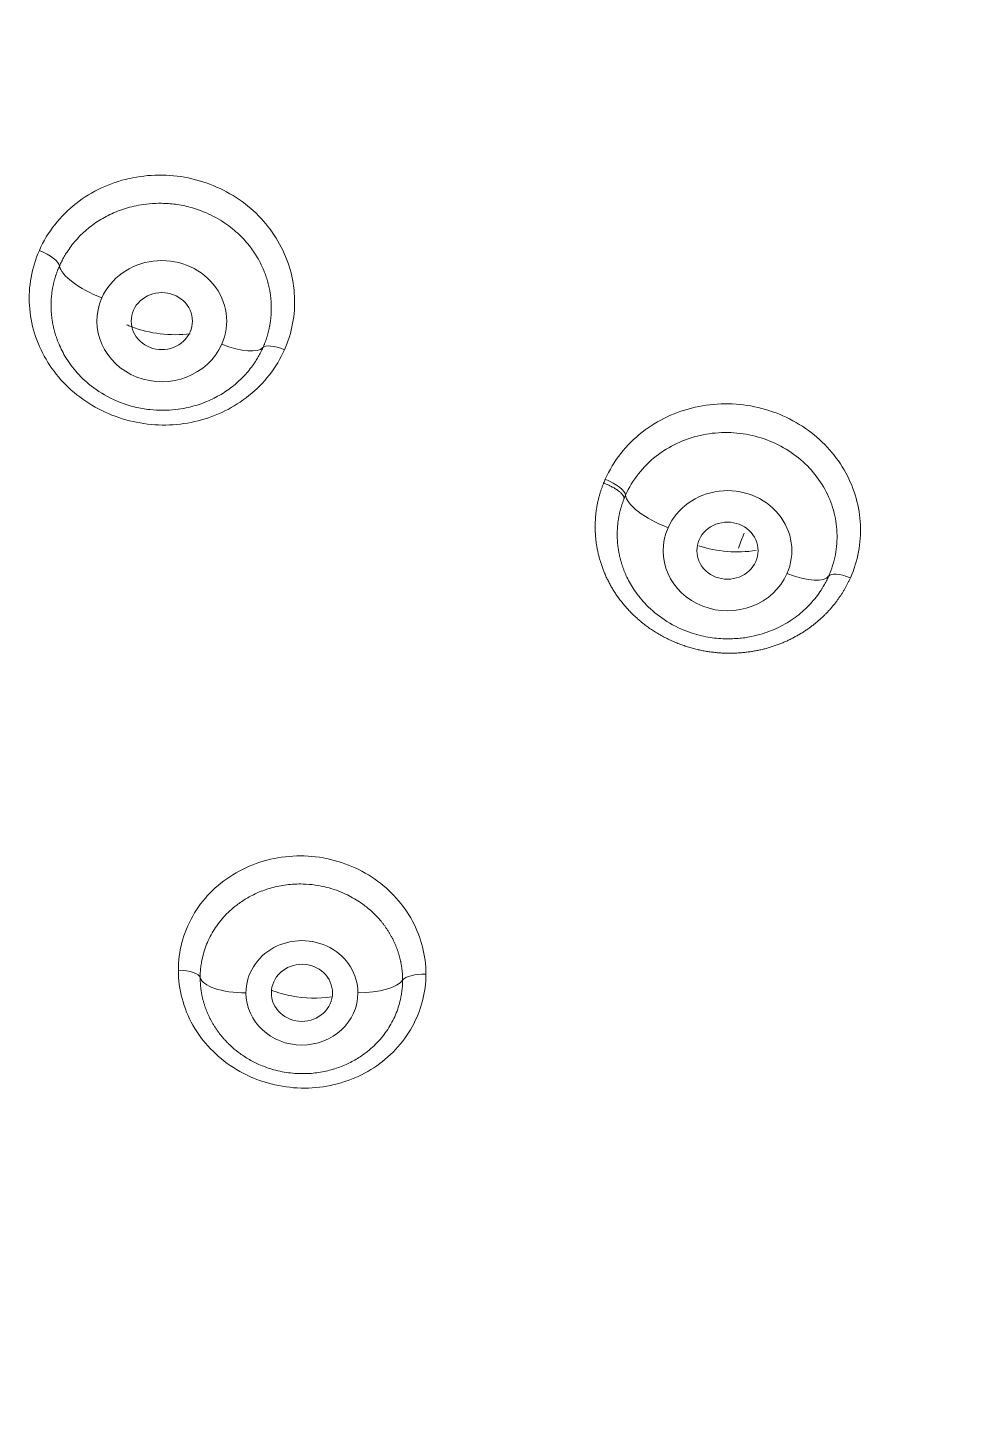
# Model space of a CAD drawing. Extents: x 1168 to 2296, y 0 to 827.
# Drawn here: x 1652.44 to 1664.53, y 540.23 to 558.34 of the extents above; entities that cross this region are included whole.
import ezdxf

# ---------------------------------------------------------------- set-up
doc = ezdxf.new("R2010")
doc.units = 0
doc.header["$LTSCALE"] = 10
doc.header["$MEASUREMENT"] = 0
doc.layers.add('1', color=7, linetype='CONTINUOUS')

msp = doc.modelspace()

# ---------------------------------------------------------------- linework, layer by layer
at = {"layer": '1', "color": 7, "linetype": 'Continuous', "lineweight": 18}
for centre, major_axis, ratio, start_param, end_param in [((1696.685, 538.042), (57.67, 0), 0.93358, 5.498085, 8.635877), ((1696.685, 538.026), (57.518, 0), 0.93358, 5.498085, 10.209879), ((1696.685, 538.042), (57.67, 0), 0.93358, 2.352692, 3.926693), ((1652.573, 555.326), (-0.274, 0.122), 0.331089, 3.337921, 4.807797), ((1655.777, 554.027), (0.274, -0.122), 0.331089, 1.669871, 3.047215), ((1659.97, 552.333), (0.274, -0.122), 0.331089, 0.16324, 1.674668), ((1661.578, 551.713), (1.44, 0), 0.93358, 2.748894, 2.782082), ((1696.685, 540.449), (36.924, 0), 0.93358, 2.808132, 2.814161), ((1663.173, 551.044), (-0.274, 0.122), 0.331089, 4.819926, 6.255995), ((1654.389, 545.912), (-0.3, 0), 0.35016, 3.217726, 4.667454), ((1657.625, 545.862), (0.3, -0.001), 0.350268, 1.530301, 2.909338)]:
    msp.add_ellipse(centre, major_axis=major_axis, ratio=ratio, start_param=start_param, end_param=end_param, dxfattribs=at)
at = {"layer": '1', "color": 7, "linetype": 'Continuous', "lineweight": 13}
for centre, major_axis, ratio, start_param, end_param in [((1696.685, 537.844), (57.048, 0), 0.93358, 5.498085, 10.209879), ((1696.685, 537.824), (56.129, 0), 0.93358, 5.397226, 10.310738), ((1696.685, 537.907), (55.427, 0), 0.93358, 5.397283, 10.31068), ((1696.685, 538.436), (-51, 0), 0.93358, 4.712389, 7.625054), ((1654.187, 554.503), (0.848, 0), 0.93358, 5.890486, 9.032079), ((1653.404, 555.021), (0.548, -0.243), 0.331089, 3.337921, 4.858244), ((1654.187, 554.503), (0.848, 0), 0.93358, 2.748894, 5.890486), ((1654.97, 554.416), (-0.548, 0.243), 0.331089, 1.716652, 3.047215), ((1661.578, 551.502), (0.841, 0), 0.93358, 5.890486, 9.032079), ((1660.801, 552.017), (0.548, -0.243), 0.331089, 3.304868, 4.858244), ((1661.578, 551.502), (0.841, 0), 0.93358, 2.748894, 5.890486), ((1662.354, 551.417), (-0.548, 0.243), 0.331089, 1.716652, 3.114402), ((1656.018, 545.722), (0.731, 0), 0.93358, 0, 3.141593), ((1655.287, 545.937), (0.6, 0), 0.358368, 3.21798, 4.712389), ((1656.75, 545.937), (-0.6, 0), 0.358368, 1.570796, 2.90856), ((1656.018, 545.722), (0.731, 0), 0.93358, 3.141593, 6.283185)]:
    msp.add_ellipse(centre, major_axis=major_axis, ratio=ratio, start_param=start_param, end_param=end_param, dxfattribs=at)
at = {"layer": '1', "color": 7, "linetype": 'Continuous', "lineweight": 18}
for points, knots in [([(1755.422, 553.477), (1755.408, 553.561), (1755.286, 554.253), (1755.003, 555.709), (1754.47, 557.983), (1753.715, 560.637), (1752.727, 563.495), (1751.531, 566.391), (1749.707, 570.162), (1747.007, 574.69), (1743.786, 578.911), (1740.919, 582.068), (1738.642, 584.309), (1736.346, 586.331), (1734.178, 588.053), (1732.285, 589.427), (1730.721, 590.48), (1729.512, 591.245), (1728.564, 591.818), (1727.641, 592.357), (1726.496, 592.997), (1724.99, 593.791), (1722.671, 594.922), (1719.494, 596.282), (1715.415, 597.715), (1710.884, 598.946), (1705.91, 599.889), (1701.243, 600.381), (1697.006, 600.525), (1693.293, 600.438), (1689.526, 600.124), (1685.521, 599.546), (1681.536, 598.703), (1677.757, 597.633), (1674.712, 596.575), (1672.323, 595.618), (1670.513, 594.818), (1669.043, 594.117), (1667.739, 593.457), (1666.431, 592.755), (1664.964, 591.92), (1663.151, 590.814), (1660.916, 589.325), (1658.264, 587.355), (1655.341, 584.896), (1652.23, 581.883), (1649.121, 578.343), (1646.258, 574.444), (1643.809, 570.417), (1641.818, 566.422), (1640.247, 562.506), (1639.056, 558.71), (1638.29, 555.519), (1637.965, 553.593), (1637.864, 552.894)], [0, 0, 0, 0, 0.001588, 0.013126, 0.027789, 0.04558, 0.065218, 0.084873, 0.104532, 0.143846, 0.183174, 0.202849, 0.222528, 0.241892, 0.258858, 0.273049, 0.284465, 0.293107, 0.298976, 0.304539, 0.312444, 0.322691, 0.335281, 0.358941, 0.384767, 0.412706, 0.442761, 0.474929, 0.496111, 0.51812, 0.540956, 0.563325, 0.590147, 0.613541, 0.633505, 0.647888, 0.659751, 0.669092, 0.677224, 0.686109, 0.695892, 0.707751, 0.724579, 0.744632, 0.76791, 0.794412, 0.824139, 0.854874, 0.884154, 0.911977, 0.938344, 0.963257, 0.986713, 1, 1, 1, 1]), ([(1637.796, 552.575), (1638.053, 554.279), (1638.756, 557.76), (1640.08, 562.037), (1641.095, 564.594), (1641.816, 566.282), (1642.199, 567.117), (1644.224, 571.249), (1646.684, 575.194), (1649.629, 578.813), (1650.844, 580.232), (1651.471, 580.928), (1653.404, 582.971), (1656.126, 585.576), (1659.852, 588.507), (1662.218, 590.106), (1663.822, 591.135), (1664.638, 591.63), (1668.781, 594.015), (1673.175, 596.018), (1677.777, 597.499), (1679.632, 598.049), (1680.567, 598.302), (1683.39, 598.998), (1687.204, 599.752), (1692.046, 600.255), (1694.965, 600.357), (1696.911, 600.38), (1697.885, 600.369), (1702.748, 600.202), (1707.594, 599.588), (1712.301, 598.432), (1714.171, 597.926), (1715.099, 597.652), (1717.86, 596.765), (1721.479, 595.414), (1725.805, 593.32), (1728.292, 591.89), (1729.924, 590.9), (1730.726, 590.386), (1734.67, 587.724), (1738.333, 584.7), (1741.559, 581.296), (1742.812, 579.906), (1743.421, 579.196), (1745.188, 577.026), (1747.393, 574.025), (1749.743, 570.04), (1750.96, 567.561), (1751.726, 565.891), (1752.088, 565.047), (1753.782, 560.788), (1754.879, 556.898), (1755.518, 552.941), (1755.573, 552.576)], [0, 0, 0, 0, 0.032488, 0.066794, 0.083947, 0.083947, 0.1011, 0.1011, 0.169711, 0.186864, 0.186864, 0.204017, 0.204017, 0.238323, 0.272629, 0.289782, 0.289782, 0.306935, 0.306935, 0.375547, 0.3927, 0.3927, 0.409853, 0.409853, 0.444159, 0.478464, 0.495617, 0.495617, 0.51277, 0.51277, 0.581382, 0.598535, 0.598535, 0.615688, 0.615688, 0.649994, 0.6843, 0.701453, 0.701453, 0.718606, 0.718606, 0.787218, 0.804371, 0.804371, 0.821524, 0.821524, 0.855829, 0.890135, 0.907288, 0.907288, 0.924441, 0.924441, 0.993053, 1, 1, 1, 1]), ([(1655.508, 554.156), (1655.51, 554.161), (1655.515, 554.172), (1655.521, 554.188), (1655.528, 554.203), (1655.534, 554.219), (1655.54, 554.235), (1655.546, 554.251), (1655.551, 554.268), (1655.557, 554.284), (1655.562, 554.3), (1655.567, 554.317), (1655.572, 554.334), (1655.576, 554.35), (1655.58, 554.367), (1655.584, 554.384), (1655.588, 554.401), (1655.592, 554.418), (1655.595, 554.435), (1655.598, 554.452), (1655.601, 554.469), (1655.604, 554.487), (1655.607, 554.504), (1655.609, 554.522), (1655.611, 554.539), (1655.613, 554.557), (1655.614, 554.574), (1655.615, 554.592), (1655.616, 554.61), (1655.617, 554.627), (1655.618, 554.645), (1655.618, 554.663), (1655.618, 554.681), (1655.618, 554.699), (1655.617, 554.717), (1655.616, 554.735), (1655.615, 554.753), (1655.614, 554.771), (1655.613, 554.789), (1655.611, 554.807), (1655.609, 554.825), (1655.607, 554.843), (1655.604, 554.862), (1655.601, 554.88), (1655.598, 554.898), (1655.595, 554.916), (1655.591, 554.934), (1655.587, 554.952), (1655.583, 554.97), (1655.579, 554.988), (1655.574, 555.006), (1655.569, 555.024), (1655.564, 555.042), (1655.558, 555.06), (1655.552, 555.078), (1655.546, 555.096), (1655.54, 555.114), (1655.533, 555.132), (1655.526, 555.149), (1655.502, 555.211), (1655.448, 555.321), (1655.344, 555.479), (1655.199, 555.641), (1655.008, 555.796), (1654.79, 555.915), (1654.57, 555.993), (1654.373, 556.033), (1654.191, 556.046), (1654.03, 556.04), (1653.89, 556.021), (1653.732, 555.985), (1653.557, 555.923), (1653.368, 555.824), (1653.202, 555.702), (1653.061, 555.562), (1652.976, 555.45), (1652.93, 555.377), (1652.912, 555.348), (1652.896, 555.317), (1652.879, 555.287), (1652.864, 555.256), (1652.855, 555.235), (1652.85, 555.224)], [0, 0, 0, 0, 0.003985, 0.007978, 0.011979, 0.015987, 0.020002, 0.024026, 0.028057, 0.032096, 0.036142, 0.040196, 0.044258, 0.048328, 0.052405, 0.05649, 0.060583, 0.064684, 0.068792, 0.072908, 0.077032, 0.081163, 0.085303, 0.08945, 0.093605, 0.097767, 0.101938, 0.106116, 0.110302, 0.114496, 0.118698, 0.122908, 0.127126, 0.131351, 0.135584, 0.139826, 0.144075, 0.148332, 0.152597, 0.156869, 0.16115, 0.165439, 0.169735, 0.17404, 0.178352, 0.182673, 0.187001, 0.191337, 0.195682, 0.200034, 0.204394, 0.208763, 0.213139, 0.217523, 0.221916, 0.226316, 0.230725, 0.235141, 0.239566, 0.243998, 0.281439, 0.324795, 0.37408, 0.429306, 0.490487, 0.539293, 0.583755, 0.623859, 0.659593, 0.690948, 0.717917, 0.767218, 0.815242, 0.861986, 0.907448, 0.951624, 0.959652, 0.967694, 0.975749, 0.983819, 0.991902, 1, 1, 1, 1]), ([(1652.85, 555.224), (1652.848, 555.219), (1652.843, 555.208), (1652.836, 555.192), (1652.829, 555.176), (1652.823, 555.16), (1652.817, 555.143), (1652.811, 555.126), (1652.805, 555.11), (1652.8, 555.093), (1652.795, 555.076), (1652.79, 555.059), (1652.785, 555.042), (1652.78, 555.024), (1652.776, 555.007), (1652.772, 554.99), (1652.768, 554.972), (1652.764, 554.955), (1652.761, 554.937), (1652.758, 554.919), (1652.755, 554.901), (1652.752, 554.884), (1652.75, 554.866), (1652.748, 554.848), (1652.746, 554.829), (1652.744, 554.811), (1652.743, 554.793), (1652.742, 554.775), (1652.741, 554.757), (1652.74, 554.738), (1652.74, 554.72), (1652.74, 554.701), (1652.74, 554.683), (1652.741, 554.664), (1652.741, 554.646), (1652.742, 554.627), (1652.744, 554.609), (1652.745, 554.59), (1652.747, 554.572), (1652.749, 554.553), (1652.752, 554.534), (1652.754, 554.516), (1652.757, 554.497), (1652.761, 554.478), (1652.764, 554.46), (1652.768, 554.441), (1652.772, 554.423), (1652.776, 554.404), (1652.781, 554.385), (1652.786, 554.367), (1652.791, 554.348), (1652.797, 554.33), (1652.803, 554.312), (1652.809, 554.293), (1652.815, 554.275), (1652.822, 554.257), (1652.829, 554.238), (1652.836, 554.22), (1652.844, 554.202), (1652.876, 554.127), (1652.951, 553.987), (1653.107, 553.787), (1653.334, 553.591), (1653.589, 553.453), (1653.831, 553.377), (1654.024, 553.343), (1654.202, 553.334), (1654.36, 553.344), (1654.499, 553.366), (1654.654, 553.404), (1654.824, 553.468), (1655.006, 553.568), (1655.166, 553.688), (1655.302, 553.824), (1655.384, 553.934), (1655.429, 554.006), (1655.447, 554.035), (1655.463, 554.065), (1655.479, 554.095), (1655.494, 554.126), (1655.503, 554.146), (1655.508, 554.156)], [0, 0, 0, 0, 0.004107, 0.008222, 0.012346, 0.016477, 0.020617, 0.024764, 0.02892, 0.033084, 0.037256, 0.041436, 0.045624, 0.04982, 0.054024, 0.058236, 0.062456, 0.066685, 0.070921, 0.075166, 0.079418, 0.083679, 0.087948, 0.092225, 0.09651, 0.100803, 0.105104, 0.109413, 0.11373, 0.118055, 0.122388, 0.12673, 0.131079, 0.135437, 0.139802, 0.144176, 0.148557, 0.152947, 0.157345, 0.161751, 0.166164, 0.170586, 0.175016, 0.179454, 0.1839, 0.188354, 0.192816, 0.197287, 0.201765, 0.206251, 0.210745, 0.215247, 0.219758, 0.224276, 0.228802, 0.233336, 0.237879, 0.242429, 0.246987, 0.251553, 0.299249, 0.356859, 0.424344, 0.501649, 0.548943, 0.592196, 0.631415, 0.666606, 0.697777, 0.724935, 0.772895, 0.81959, 0.865026, 0.909215, 0.952166, 0.960271, 0.968324, 0.976323, 0.984268, 0.992161, 1, 1, 1, 1]), ([(1653.726, 554.456), (1653.746, 554.447), (1654.006, 554.34), (1654.299, 554.306), (1654.559, 554.338)], [0, 0, 0, 0, 0.076957, 1, 1, 1, 1]), ([(1660.247, 552.228), (1660.29, 552.326), (1660.403, 552.513), (1660.634, 552.744), (1660.911, 552.914), (1661.217, 553.02), (1661.539, 553.058), (1661.864, 553.028), (1662.173, 552.93), (1662.451, 552.771), (1662.683, 552.561), (1662.859, 552.311), (1662.973, 552.033), (1663.02, 551.741), (1662.999, 551.447), (1662.94, 551.259), (1662.9, 551.168)], [0, 0, 0, 0, 0.07595, 0.151322, 0.224121, 0.295705, 0.367536, 0.439273, 0.510991, 0.582405, 0.65311, 0.723009, 0.792375, 0.861565, 0.930582, 1, 1, 1, 1]), ([(1660.229, 552.186), (1660.227, 552.181), (1660.223, 552.17), (1660.217, 552.154), (1660.211, 552.138), (1660.205, 552.121), (1660.2, 552.105), (1660.194, 552.088), (1660.189, 552.072), (1660.184, 552.055), (1660.18, 552.038), (1660.175, 552.021), (1660.171, 552.004), (1660.167, 551.987), (1660.164, 551.97), (1660.16, 551.952), (1660.157, 551.935), (1660.154, 551.917), (1660.151, 551.9), (1660.149, 551.882), (1660.146, 551.865), (1660.144, 551.847), (1660.143, 551.829), (1660.141, 551.811), (1660.14, 551.793), (1660.139, 551.775), (1660.138, 551.757), (1660.137, 551.739), (1660.137, 551.721), (1660.137, 551.703), (1660.137, 551.685), (1660.138, 551.666), (1660.139, 551.648), (1660.14, 551.63), (1660.141, 551.611), (1660.143, 551.593), (1660.145, 551.575), (1660.147, 551.556), (1660.149, 551.538), (1660.152, 551.52), (1660.155, 551.501), (1660.158, 551.483), (1660.162, 551.464), (1660.165, 551.446), (1660.169, 551.428), (1660.174, 551.409), (1660.178, 551.391), (1660.183, 551.373), (1660.189, 551.354), (1660.194, 551.336), (1660.2, 551.318), (1660.206, 551.3), (1660.212, 551.282), (1660.219, 551.263), (1660.226, 551.245), (1660.233, 551.227), (1660.24, 551.21), (1660.248, 551.192), (1660.256, 551.174), (1660.29, 551.102), (1660.367, 550.967), (1660.525, 550.775), (1660.756, 550.583), (1661.024, 550.447), (1661.288, 550.373), (1661.51, 550.347), (1661.709, 550.351), (1661.881, 550.375), (1662.071, 550.423), (1662.276, 550.507), (1662.488, 550.64), (1662.665, 550.801), (1662.768, 550.933), (1662.821, 551.017), (1662.839, 551.047), (1662.855, 551.077), (1662.871, 551.107), (1662.886, 551.138), (1662.896, 551.158), (1662.9, 551.168)], [0, 0, 0, 0, 0.004102, 0.008213, 0.012333, 0.016461, 0.020598, 0.024744, 0.028899, 0.033063, 0.037236, 0.041417, 0.045607, 0.049807, 0.054014, 0.058231, 0.062457, 0.066691, 0.070934, 0.075186, 0.079447, 0.083717, 0.087995, 0.092282, 0.096579, 0.100883, 0.105197, 0.10952, 0.113851, 0.118191, 0.122541, 0.126898, 0.131265, 0.135641, 0.140025, 0.144418, 0.14882, 0.153231, 0.157651, 0.162079, 0.166516, 0.170962, 0.175417, 0.179881, 0.184353, 0.188835, 0.193325, 0.197824, 0.202332, 0.206848, 0.211373, 0.215908, 0.220451, 0.225002, 0.229563, 0.234132, 0.238711, 0.243298, 0.247893, 0.252498, 0.299213, 0.356666, 0.424828, 0.503657, 0.558833, 0.608653, 0.653121, 0.692242, 0.72602, 0.785144, 0.842388, 0.897761, 0.951273, 0.959507, 0.967695, 0.975839, 0.983938, 0.991991, 1, 1, 1, 1]), ([(1636.928, 546.568), (1636.72, 545.287), (1636.348, 542.262), (1636.242, 537.436), (1636.612, 532.185), (1637.505, 527.046), (1638.847, 522.173), (1640.594, 517.544), (1642.729, 513.13), (1645.357, 508.744), (1648.534, 504.417), (1652.341, 500.169), (1656.724, 496.187), (1660.649, 493.137), (1663.703, 490.84), (1665.676, 489.356), (1667.384, 488.051), (1668.607, 487.092), (1669.429, 486.433), (1670.021, 485.953), (1670.775, 485.33), (1671.806, 484.454), (1673.131, 483.275), (1674.63, 481.856), (1675.642, 480.784), (1676.138, 480.231)], [0, 0, 0, 0, 0.047893, 0.113155, 0.18052, 0.245673, 0.30859, 0.369482, 0.430004, 0.49051, 0.558251, 0.627032, 0.698562, 0.77284, 0.80591, 0.835589, 0.86122, 0.88281, 0.891192, 0.898949, 0.910098, 0.926257, 0.947429, 0.973562, 1, 1, 1, 1]), ([(1654.688, 545.92), (1654.688, 545.914), (1654.688, 545.903), (1654.689, 545.885), (1654.69, 545.867), (1654.691, 545.849), (1654.692, 545.831), (1654.693, 545.813), (1654.695, 545.795), (1654.697, 545.777), (1654.7, 545.759), (1654.702, 545.741), (1654.705, 545.723), (1654.709, 545.704), (1654.712, 545.686), (1654.716, 545.668), (1654.72, 545.65), (1654.725, 545.631), (1654.73, 545.613), (1654.735, 545.595), (1654.74, 545.577), (1654.746, 545.558), (1654.752, 545.54), (1654.758, 545.522), (1654.765, 545.504), (1654.772, 545.486), (1654.78, 545.467), (1654.787, 545.449), (1654.795, 545.431), (1654.804, 545.413), (1654.812, 545.395), (1654.821, 545.378), (1654.831, 545.36), (1654.84, 545.342), (1654.85, 545.324), (1654.861, 545.307), (1654.871, 545.289), (1654.882, 545.272), (1654.894, 545.255), (1654.905, 545.238), (1654.917, 545.221), (1654.93, 545.204), (1654.943, 545.187), (1654.956, 545.171), (1654.969, 545.154), (1654.983, 545.138), (1654.997, 545.122), (1655.011, 545.106), (1655.026, 545.09), (1655.041, 545.074), (1655.056, 545.059), (1655.071, 545.044), (1655.112, 545.005), (1655.186, 544.944), (1655.302, 544.864), (1655.44, 544.79), (1655.612, 544.723), (1655.814, 544.676), (1656.031, 544.66), (1656.236, 544.676), (1656.423, 544.718), (1656.593, 544.781), (1656.744, 544.86), (1656.896, 544.967), (1657.043, 545.108), (1657.173, 545.286), (1657.266, 545.48), (1657.306, 545.628), (1657.321, 545.719), (1657.325, 545.752), (1657.329, 545.786), (1657.331, 545.82), (1657.333, 545.853), (1657.333, 545.876), (1657.333, 545.887)], [0, 0, 0, 0, 0.004548, 0.009114, 0.013697, 0.018298, 0.022916, 0.027552, 0.032205, 0.036875, 0.041563, 0.046269, 0.050992, 0.055732, 0.06049, 0.065265, 0.070057, 0.074868, 0.079695, 0.08454, 0.089402, 0.094282, 0.099179, 0.104094, 0.109026, 0.113975, 0.118942, 0.123926, 0.128928, 0.133947, 0.138983, 0.144037, 0.149108, 0.154196, 0.159302, 0.164425, 0.169566, 0.174723, 0.179899, 0.185091, 0.190301, 0.195528, 0.200773, 0.206034, 0.211313, 0.21661, 0.221923, 0.227254, 0.232602, 0.237968, 0.24335, 0.24875, 0.254168, 0.284949, 0.319367, 0.357416, 0.399086, 0.452959, 0.50678, 0.555283, 0.601549, 0.645584, 0.687394, 0.726986, 0.783744, 0.839438, 0.894081, 0.947691, 0.956484, 0.965247, 0.97398, 0.982683, 0.991356, 1, 1, 1, 1]), ([(1655.618, 545.756), (1655.704, 545.724), (1655.96, 545.65), (1656.231, 545.646), (1656.405, 545.67)], [0, 0, 0, 0, 0.344186, 1, 1, 1, 1])]:
    msp.add_open_spline(points, degree=3, knots=knots, dxfattribs=at)
at = {"layer": '1', "color": 7, "linetype": 'Continuous', "lineweight": 13}
for points, knots in [([(1756.322, 547.55), (1755.574, 551.917), (1752.651, 561.561), (1744.019, 574.98), (1730.699, 586.235), (1714.456, 593.4), (1696.685, 595.859), (1678.914, 593.4), (1662.67, 586.235), (1649.351, 574.98), (1640.537, 561.28), (1637.608, 551.286), (1636.891, 546.585)], [0, 0, 0, 0, 0.082805, 0.186343, 0.289882, 0.39342, 0.496959, 0.600497, 0.704035, 0.807574, 0.911112, 1, 1, 1, 1]), ([(1739.245, 498.734), (1739.257, 498.745), (1739.297, 498.783), (1739.382, 498.862), (1739.514, 498.988), (1739.695, 499.16), (1739.923, 499.379), (1740.198, 499.646), (1740.517, 499.962), (1740.882, 500.327), (1741.289, 500.744), (1741.738, 501.212), (1742.226, 501.734), (1742.752, 502.311), (1743.313, 502.945), (1743.907, 503.637), (1744.531, 504.389), (1745.182, 505.203), (1745.856, 506.081), (1746.552, 507.024), (1747.264, 508.035), (1747.988, 509.115), (1748.721, 510.266), (1749.458, 511.489), (1750.192, 512.787), (1750.92, 514.161), (1751.635, 515.611), (1752.333, 517.14), (1753.005, 518.748), (1753.647, 520.436), (1754.251, 522.204), (1754.81, 524.051), (1755.317, 525.979), (1755.762, 527.985), (1756.139, 530.07), (1756.438, 532.23), (1756.653, 534.464), (1756.773, 536.769), (1756.792, 539.142), (1756.7, 541.577), (1756.487, 544.071), (1756.145, 546.617), (1755.665, 549.209), (1755.039, 551.84), (1754.259, 554.502), (1753.317, 557.187), (1752.329, 559.582), (1751.345, 561.687), (1750.412, 563.504), (1749.396, 565.312), (1748.295, 567.108), (1747.108, 568.889), (1745.834, 570.65), (1744.471, 572.386), (1743.019, 574.093), (1741.477, 575.767), (1739.845, 577.402), (1738.124, 578.995), (1736.312, 580.54), (1734.412, 582.032), (1732.424, 583.467), (1730.349, 584.838), (1728.188, 586.14), (1725.944, 587.367), (1723.618, 588.515), (1721.214, 589.579), (1718.734, 590.553), (1716.183, 591.432), (1713.563, 592.209), (1710.879, 592.88), (1708.135, 593.439), (1705.337, 593.882), (1702.49, 594.205), (1699.601, 594.402), (1696.187, 594.48), (1692.263, 594.344), (1687.865, 593.889), (1683.515, 593.134), (1679.236, 592.083), (1675.051, 590.739), (1670.984, 589.112), (1667.055, 587.211), (1663.287, 585.046), (1659.7, 582.627), (1656.313, 579.968), (1653.144, 577.085), (1650.21, 573.992), (1647.53, 570.706), (1645.115, 567.244), (1642.978, 563.627), (1640.926, 559.456), (1639.1, 554.7), (1637.661, 549.356), (1636.788, 543.905), (1636.494, 538.401), (1636.777, 532.897), (1637.593, 527.71), (1638.786, 523.105), (1640.114, 519.299), (1641.425, 516.23), (1642.593, 513.864), (1643.791, 511.674), (1645.041, 509.612), (1646.37, 507.638), (1647.455, 506.153), (1648.304, 505.056), (1649.01, 504.181), (1649.684, 503.377), (1650.388, 502.568), (1651.001, 501.891), (1651.501, 501.353), (1651.871, 500.963), (1652.223, 500.599), (1652.555, 500.26), (1652.868, 499.947), (1653.16, 499.658), (1653.432, 499.393), (1653.682, 499.152), (1653.91, 498.935), (1654.056, 498.798), (1654.124, 498.733)], [0, 0, 0, 0, 0.000179, 0.000603, 0.00127, 0.002183, 0.00334, 0.004741, 0.006386, 0.008277, 0.010411, 0.01279, 0.015413, 0.018281, 0.021393, 0.02475, 0.028351, 0.032196, 0.036286, 0.04062, 0.045199, 0.050022, 0.055089, 0.060401, 0.065958, 0.071758, 0.077804, 0.084093, 0.090627, 0.097406, 0.104428, 0.111695, 0.119206, 0.126961, 0.134961, 0.143206, 0.151695, 0.160428, 0.169406, 0.178628, 0.188094, 0.197805, 0.20776, 0.21796, 0.228404, 0.239092, 0.250024, 0.257544, 0.265167, 0.272896, 0.280729, 0.288666, 0.296708, 0.304854, 0.313104, 0.321459, 0.329918, 0.338482, 0.34715, 0.355923, 0.3648, 0.373782, 0.382867, 0.392057, 0.401352, 0.410752, 0.420256, 0.429863, 0.439576, 0.449392, 0.459314, 0.46934, 0.47947, 0.489704, 0.500043, 0.515667, 0.531291, 0.546915, 0.562538, 0.578162, 0.593786, 0.60941, 0.625034, 0.640657, 0.656282, 0.671906, 0.68753, 0.703153, 0.718778, 0.734402, 0.750026, 0.770854, 0.791682, 0.81251, 0.833338, 0.854167, 0.874994, 0.892773, 0.907913, 0.920413, 0.930274, 0.937493, 0.948337, 0.95716, 0.963963, 0.968745, 0.972532, 0.976398, 0.980345, 0.984372, 0.986462, 0.988435, 0.990291, 0.99203, 0.993651, 0.995155, 0.996542, 0.997812, 0.998965, 1, 1, 1, 1]), ([(1654.672, 498.916), (1654.657, 498.93), (1654.611, 498.974), (1654.455, 499.122), (1654.346, 499.225), (1654.067, 499.494), (1653.896, 499.659), (1653.497, 500.053), (1653.268, 500.281), (1652.754, 500.804), (1652.469, 501.098), (1651.848, 501.755), (1651.512, 502.119), (1650.794, 502.919), (1650.412, 503.355), (1649.61, 504.307), (1649.189, 504.822), (1648.317, 505.934), (1647.867, 506.532), (1646.944, 507.816), (1646.473, 508.502), (1645.519, 509.966), (1645.038, 510.744), (1644.077, 512.397), (1643.597, 513.271), (1642.655, 515.121), (1642.191, 516.095), (1641.296, 518.147), (1640.865, 519.224), (1640.05, 521.482), (1639.667, 522.662), (1638.97, 525.127), (1638.655, 526.412), (1638.115, 529.081), (1637.89, 530.467), (1637.549, 533.333), (1637.434, 534.815), (1637.334, 537.865), (1637.351, 539.434), (1637.538, 542.649), (1637.71, 544.294), (1638.231, 547.645), (1638.58, 549.351), (1639.478, 552.805), (1640.026, 554.552), (1641.341, 558.065), (1642.108, 559.83), (1643.881, 563.348), (1644.886, 565.102), (1647.146, 568.566), (1648.401, 570.276), (1651.171, 573.615), (1652.687, 575.243), (1655.98, 578.377), (1657.759, 579.883), (1660.619, 582.016), (1661.605, 582.706), (1663.64, 584.039), (1664.689, 584.681), (1667.93, 586.527), (1670.213, 587.65), (1675.002, 589.636), (1677.509, 590.498), (1682.712, 591.911), (1685.41, 592.462), (1689.566, 593.024), (1690.969, 593.168), (1693.096, 593.312), (1693.809, 593.349), (1694.884, 593.386), (1695.422, 593.399), (1696.052, 593.408), (1696.367, 593.41), (1696.525, 593.41), (1696.604, 593.41), (1696.644, 593.41), (1696.664, 593.41), (1696.673, 593.41), (1696.678, 593.41), (1696.681, 593.41), (1696.682, 593.41), (1696.683, 593.41), (1696.683, 593.41), (1702.504, 593.411), (1714.146, 591.801), (1730.106, 584.758), (1738.831, 577.384), (1746.222, 568.986), (1749.25, 564.276), (1753.713, 554.238), (1755.147, 548.91), (1756.299, 538.095), (1756.017, 532.607), (1753.758, 521.946), (1751.781, 516.773), (1747.677, 509.577), (1745.34, 506.121), (1742.614, 502.935), (1740.714, 500.877), (1739.722, 499.881), (1738.698, 498.916)], [0, 0, 0, 0, 0.015625, 0.015625, 0.03125, 0.03125, 0.046875, 0.046875, 0.0625, 0.0625, 0.078125, 0.078125, 0.09375, 0.09375, 0.109375, 0.109375, 0.125, 0.125, 0.140625, 0.140625, 0.15625, 0.15625, 0.171875, 0.171875, 0.1875, 0.1875, 0.203125, 0.203125, 0.21875, 0.21875, 0.234375, 0.234375, 0.25, 0.25, 0.265625, 0.265625, 0.28125, 0.28125, 0.296875, 0.296875, 0.3125, 0.3125, 0.328125, 0.328125, 0.34375, 0.34375, 0.359375, 0.359375, 0.375, 0.375, 0.390625, 0.390625, 0.40625, 0.40625, 0.421875, 0.421875, 0.429687, 0.429687, 0.4375, 0.4375, 0.453125, 0.453125, 0.46875, 0.46875, 0.484375, 0.484375, 0.492187, 0.492187, 0.496094, 0.496094, 0.498047, 0.499023, 0.499512, 0.499756, 0.499878, 0.499939, 0.499969, 0.499985, 0.499992, 0.499996, 0.499998, 0.499998, 0.5, 0.5, 0.5625, 0.625, 0.6875, 0.6875, 0.75, 0.75, 0.8125, 0.8125, 0.875, 0.875, 0.9375, 0.9375, 0.96875, 0.984375, 0.984375, 1, 1, 1, 1]), ([(1696.685, 592.494), (1696.643, 592.494), (1696.559, 592.494), (1696.433, 592.494), (1696.308, 592.493), (1696.182, 592.492), (1696.056, 592.491), (1695.931, 592.49), (1695.805, 592.488), (1695.679, 592.486), (1695.554, 592.484), (1695.428, 592.482), (1695.302, 592.479), (1695.177, 592.476), (1695.051, 592.473), (1694.926, 592.47), (1694.8, 592.466), (1694.674, 592.462), (1694.549, 592.458), (1694.423, 592.453), (1694.297, 592.449), (1694.172, 592.444), (1694.046, 592.439), (1693.921, 592.433), (1693.795, 592.427), (1693.669, 592.421), (1693.544, 592.415), (1693.418, 592.409), (1693.292, 592.402), (1693.167, 592.395), (1693.041, 592.388), (1692.916, 592.38), (1692.79, 592.373), (1692.664, 592.365), (1692.539, 592.356), (1692.413, 592.348), (1691.963, 592.317), (1691.191, 592.255), (1690.096, 592.149), (1689.004, 592.024), (1687.914, 591.879), (1686.828, 591.716), (1685.745, 591.533), (1684.666, 591.332), (1683.232, 591.038), (1681.452, 590.624), (1679.339, 590.052), (1677.249, 589.407), (1675.187, 588.688), (1673.155, 587.896), (1670.491, 586.748), (1667.249, 585.14), (1663.531, 582.943), (1659.996, 580.488), (1657.042, 578.094), (1654.6, 575.851), (1652.613, 573.834), (1650.428, 571.378), (1648.117, 568.421), (1646.056, 565.318), (1644.435, 562.501), (1643.178, 560.024), (1642.15, 557.704), (1641.316, 555.56), (1640.645, 553.611), (1640.049, 551.626), (1639.478, 549.402), (1638.965, 546.935), (1638.55, 544.222), (1638.305, 541.72), (1638.189, 539.441), (1638.167, 537.393), (1638.228, 535.332), (1638.373, 533.277), (1638.599, 531.231), (1638.906, 529.201), (1639.297, 527.175), (1639.926, 524.5), (1640.916, 521.195), (1642.25, 517.76), (1643.616, 514.824), (1644.92, 512.369), (1646.195, 510.241), (1647.395, 508.425), (1648.477, 506.903), (1649.519, 505.542), (1650.506, 504.33), (1651.342, 503.356), (1652.123, 502.486), (1652.84, 501.716), (1653.581, 500.949), (1654.147, 500.383), (1654.525, 500.013), (1654.706, 499.837), (1654.89, 499.66), (1655.076, 499.483), (1655.264, 499.304), (1655.455, 499.125), (1655.647, 498.944), (1655.842, 498.763), (1656.04, 498.581), (1656.239, 498.399), (1656.441, 498.215), (1656.645, 498.031), (1656.852, 497.846), (1657.061, 497.66), (1657.272, 497.473), (1657.413, 497.349), (1657.485, 497.286)], [0, 0, 0, 0, 0.000892, 0.001785, 0.002677, 0.003569, 0.004462, 0.005354, 0.006246, 0.007138, 0.00803, 0.008923, 0.009815, 0.010707, 0.011599, 0.012491, 0.013384, 0.014276, 0.015169, 0.016061, 0.016953, 0.017846, 0.018739, 0.019631, 0.020524, 0.021417, 0.02231, 0.023203, 0.024097, 0.02499, 0.025884, 0.026777, 0.027671, 0.028565, 0.029459, 0.030354, 0.031248, 0.039059, 0.046868, 0.054679, 0.062496, 0.070311, 0.078122, 0.085931, 0.093744, 0.109373, 0.124991, 0.140601, 0.156239, 0.171854, 0.187489, 0.218707, 0.249974, 0.281106, 0.312458, 0.333209, 0.354021, 0.374951, 0.406022, 0.437441, 0.458146, 0.47896, 0.499936, 0.515411, 0.530971, 0.546637, 0.562432, 0.583123, 0.603936, 0.624924, 0.640415, 0.655981, 0.671643, 0.687423, 0.702962, 0.718542, 0.734186, 0.749915, 0.781006, 0.812398, 0.833188, 0.854003, 0.874891, 0.888786, 0.90267, 0.916556, 0.926936, 0.93739, 0.945051, 0.952809, 0.960666, 0.968624, 0.970466, 0.972324, 0.974198, 0.976087, 0.977992, 0.979913, 0.98185, 0.983802, 0.985771, 0.987756, 0.989756, 0.991773, 0.993806, 0.995854, 0.997919, 1, 1, 1, 1]), ([(1655.519, 499.457), (1655.49, 499.485), (1655.431, 499.54), (1655.343, 499.622), (1655.255, 499.705), (1655.168, 499.788), (1655.081, 499.871), (1654.993, 499.955), (1654.907, 500.038), (1654.82, 500.122), (1654.733, 500.205), (1654.647, 500.289), (1654.561, 500.373), (1654.475, 500.458), (1654.39, 500.542), (1654.304, 500.627), (1654.219, 500.711), (1654.134, 500.796), (1654.049, 500.881), (1653.964, 500.967), (1653.88, 501.052), (1653.796, 501.137), (1653.712, 501.223), (1653.628, 501.309), (1653.544, 501.395), (1653.461, 501.481), (1653.378, 501.568), (1653.295, 501.654), (1653.212, 501.741), (1653.129, 501.828), (1653.047, 501.915), (1652.965, 502.002), (1652.883, 502.089), (1652.801, 502.176), (1652.719, 502.264), (1652.638, 502.352), (1652.557, 502.44), (1652.476, 502.528), (1652.395, 502.616), (1652.314, 502.705), (1652.234, 502.793), (1652.154, 502.882), (1652.074, 502.971), (1651.994, 503.06), (1651.915, 503.149), (1651.835, 503.238), (1651.756, 503.328), (1651.4, 503.733), (1650.777, 504.46), (1649.911, 505.524), (1649.074, 506.607), (1648.265, 507.71), (1647.485, 508.831), (1646.734, 509.97), (1646.015, 511.124), (1645.096, 512.686), (1644.026, 514.676), (1642.867, 517.124), (1641.84, 519.617), (1640.945, 522.159), (1640.186, 524.735), (1639.562, 527.347), (1639.077, 529.979), (1638.731, 532.636), (1638.526, 535.3), (1638.461, 537.976), (1638.537, 540.645), (1638.754, 543.314), (1639.111, 545.964), (1639.608, 548.6), (1640.241, 551.204), (1641.013, 553.782), (1641.917, 556.315), (1642.956, 558.809), (1644.123, 561.247), (1645.203, 563.236), (1646.128, 564.795), (1646.854, 565.949), (1647.607, 567.082), (1648.391, 568.2), (1649.205, 569.3), (1650.049, 570.382), (1650.918, 571.441), (1651.565, 572.19), (1651.971, 572.647), (1652.125, 572.818), (1652.279, 572.989), (1652.434, 573.16), (1652.59, 573.329), (1652.747, 573.498), (1652.904, 573.666), (1653.061, 573.834), (1653.22, 574.001), (1653.379, 574.167), (1653.539, 574.332), (1653.699, 574.497), (1653.86, 574.661), (1654.022, 574.825), (1654.185, 574.987), (1654.348, 575.149), (1654.511, 575.311), (1654.676, 575.471), (1654.841, 575.631), (1655.006, 575.791), (1655.173, 575.949), (1655.339, 576.107), (1655.507, 576.264), (1655.619, 576.369), (1655.675, 576.421)], [0, 0, 0, 0, 0.001362, 0.002724, 0.004085, 0.005446, 0.006807, 0.008168, 0.009529, 0.01089, 0.01225, 0.01361, 0.01497, 0.01633, 0.01769, 0.019049, 0.020409, 0.021768, 0.023127, 0.024486, 0.025845, 0.027203, 0.028562, 0.029921, 0.031279, 0.032637, 0.033995, 0.035353, 0.036712, 0.038069, 0.039427, 0.040785, 0.042143, 0.0435, 0.044858, 0.046216, 0.047573, 0.048931, 0.050288, 0.051645, 0.053003, 0.05436, 0.055718, 0.057075, 0.058432, 0.05979, 0.061147, 0.062504, 0.078161, 0.093792, 0.109405, 0.125007, 0.140673, 0.156307, 0.171916, 0.18751, 0.21882, 0.250008, 0.281332, 0.312506, 0.343843, 0.375004, 0.406353, 0.437502, 0.468861, 0.5, 0.531366, 0.562498, 0.593869, 0.624996, 0.656368, 0.687494, 0.718864, 0.749992, 0.781356, 0.81249, 0.8282, 0.843847, 0.859442, 0.874993, 0.890694, 0.906338, 0.921935, 0.937496, 0.940115, 0.942732, 0.945348, 0.947963, 0.950576, 0.953187, 0.955797, 0.958406, 0.961013, 0.963619, 0.966224, 0.968828, 0.971431, 0.974032, 0.976633, 0.979232, 0.981831, 0.984429, 0.987026, 0.989622, 0.992217, 0.994812, 0.997406, 1, 1, 1, 1]), ([(1659.96, 552.386), (1659.957, 552.38), (1659.953, 552.367), (1659.945, 552.349), (1659.939, 552.33), (1659.932, 552.31), (1659.925, 552.291), (1659.919, 552.272), (1659.913, 552.252), (1659.907, 552.232), (1659.902, 552.211), (1659.896, 552.191), (1659.891, 552.17), (1659.886, 552.15), (1659.882, 552.128), (1659.877, 552.107), (1659.873, 552.086), (1659.87, 552.064), (1659.866, 552.042), (1659.863, 552.02), (1659.86, 551.998), (1659.858, 551.976), (1659.855, 551.953), (1659.854, 551.931), (1659.852, 551.908), (1659.851, 551.885), (1659.85, 551.861), (1659.849, 551.838), (1659.849, 551.814), (1659.849, 551.791), (1659.85, 551.767), (1659.851, 551.743), (1659.852, 551.719), (1659.854, 551.695), (1659.856, 551.671), (1659.858, 551.646), (1659.861, 551.622), (1659.864, 551.597), (1659.868, 551.572), (1659.872, 551.547), (1659.877, 551.522), (1659.882, 551.497), (1659.887, 551.472), (1659.893, 551.447), (1659.9, 551.422), (1659.907, 551.397), (1659.914, 551.372), (1659.922, 551.346), (1659.93, 551.321), (1659.939, 551.296), (1659.948, 551.27), (1659.957, 551.245), (1659.968, 551.22), (1659.978, 551.194), (1659.989, 551.169), (1660.001, 551.144), (1660.013, 551.119), (1660.026, 551.094), (1660.039, 551.069), (1660.053, 551.044), (1660.067, 551.019), (1660.082, 550.994), (1660.097, 550.97), (1660.113, 550.945), (1660.13, 550.921), (1660.147, 550.897), (1660.164, 550.872), (1660.182, 550.849), (1660.201, 550.825), (1660.22, 550.801), (1660.239, 550.778), (1660.26, 550.755), (1660.28, 550.732), (1660.301, 550.71), (1660.323, 550.687), (1660.345, 550.665), (1660.368, 550.644), (1660.392, 550.622), (1660.416, 550.601), (1660.44, 550.58), (1660.465, 550.56), (1660.49, 550.54), (1660.516, 550.52), (1660.543, 550.5), (1660.57, 550.481), (1660.597, 550.463), (1660.625, 550.445), (1660.654, 550.427), (1660.683, 550.41), (1660.712, 550.393), (1660.742, 550.376), (1660.773, 550.361), (1660.804, 550.345), (1660.835, 550.33), (1660.867, 550.316), (1660.899, 550.302), (1660.931, 550.289), (1660.974, 550.273), (1661.026, 550.255), (1661.088, 550.236), (1661.15, 550.219), (1661.212, 550.204), (1661.274, 550.191), (1661.336, 550.181), (1661.398, 550.173), (1661.459, 550.167), (1661.52, 550.163), (1661.581, 550.162), (1661.641, 550.162), (1661.701, 550.164), (1661.76, 550.168), (1661.818, 550.174), (1661.876, 550.181), (1661.932, 550.191), (1661.988, 550.202), (1662.043, 550.214), (1662.097, 550.228), (1662.149, 550.244), (1662.201, 550.261), (1662.252, 550.28), (1662.301, 550.299), (1662.349, 550.32), (1662.397, 550.342), (1662.442, 550.366), (1662.487, 550.39), (1662.531, 550.415), (1662.573, 550.441), (1662.614, 550.468), (1662.653, 550.496), (1662.692, 550.525), (1662.729, 550.554), (1662.764, 550.584), (1662.799, 550.615), (1662.832, 550.646), (1662.864, 550.678), (1662.895, 550.71), (1662.924, 550.743), (1662.952, 550.775), (1662.979, 550.809), (1663.005, 550.842), (1663.029, 550.876), (1663.053, 550.91), (1663.075, 550.943), (1663.096, 550.977), (1663.115, 551.012), (1663.134, 551.046), (1663.152, 551.08), (1663.168, 551.114), (1663.179, 551.136), (1663.184, 551.148)], [0, 0, 0, 0, 0.003909, 0.007847, 0.011814, 0.01581, 0.019835, 0.023888, 0.027971, 0.032082, 0.036222, 0.040391, 0.044587, 0.048813, 0.053066, 0.057348, 0.061657, 0.065995, 0.07036, 0.074753, 0.079174, 0.083623, 0.0881, 0.092604, 0.097136, 0.101696, 0.106284, 0.110899, 0.115543, 0.120215, 0.124914, 0.129642, 0.134398, 0.139181, 0.143993, 0.148833, 0.153702, 0.158598, 0.163523, 0.168476, 0.173457, 0.178466, 0.183503, 0.188568, 0.193662, 0.198783, 0.203933, 0.20911, 0.214316, 0.21955, 0.224811, 0.230101, 0.235419, 0.240765, 0.24614, 0.251542, 0.256972, 0.262431, 0.267917, 0.273432, 0.278974, 0.284545, 0.290144, 0.295771, 0.301426, 0.30711, 0.312821, 0.318561, 0.324328, 0.330124, 0.335948, 0.3418, 0.34768, 0.353589, 0.359525, 0.365489, 0.371482, 0.377503, 0.383552, 0.389629, 0.395734, 0.401867, 0.408029, 0.414218, 0.420436, 0.426681, 0.432955, 0.439257, 0.445587, 0.451945, 0.458331, 0.464745, 0.471188, 0.477658, 0.484157, 0.490683, 0.497238, 0.50382, 0.515954, 0.527992, 0.539933, 0.551778, 0.563527, 0.57518, 0.586736, 0.598196, 0.60956, 0.620828, 0.631999, 0.643074, 0.654053, 0.664936, 0.675723, 0.686414, 0.697008, 0.707506, 0.717908, 0.728214, 0.738423, 0.748536, 0.758553, 0.768474, 0.778299, 0.788027, 0.79766, 0.807196, 0.816637, 0.825981, 0.835229, 0.84438, 0.853436, 0.862394, 0.871257, 0.880023, 0.888694, 0.897269, 0.905749, 0.914133, 0.922422, 0.930616, 0.938714, 0.946717, 0.954623, 0.962432, 0.970143, 0.977756, 0.98527, 0.992685, 1, 1, 1, 1]), ([(1659.981, 552.436), (1659.978, 552.428), (1659.974, 552.419), (1659.967, 552.403), (1659.963, 552.394), (1659.96, 552.386)], [0, 0, 0, 0, 0.5, 0.5, 1, 1, 1, 1]), ([(1657.333, 545.887), (1657.333, 545.893), (1657.333, 545.904), (1657.333, 545.92), (1657.332, 545.937), (1657.332, 545.953), (1657.331, 545.97), (1657.329, 545.987), (1657.328, 546.003), (1657.326, 546.02), (1657.324, 546.037), (1657.322, 546.054), (1657.319, 546.071), (1657.316, 546.088), (1657.313, 546.104), (1657.31, 546.121), (1657.307, 546.138), (1657.303, 546.155), (1657.299, 546.172), (1657.294, 546.189), (1657.29, 546.206), (1657.285, 546.223), (1657.279, 546.24), (1657.274, 546.257), (1657.268, 546.274), (1657.262, 546.291), (1657.256, 546.308), (1657.249, 546.325), (1657.243, 546.342), (1657.235, 546.359), (1657.228, 546.376), (1657.22, 546.392), (1657.212, 546.409), (1657.204, 546.426), (1657.195, 546.442), (1657.186, 546.459), (1657.177, 546.475), (1657.168, 546.492), (1657.158, 546.508), (1657.148, 546.524), (1657.138, 546.54), (1657.127, 546.557), (1657.116, 546.572), (1657.105, 546.588), (1657.094, 546.604), (1657.082, 546.62), (1657.07, 546.635), (1657.057, 546.651), (1657.045, 546.666), (1657.032, 546.681), (1657.019, 546.696), (1657.005, 546.711), (1656.991, 546.725), (1656.977, 546.74), (1656.944, 546.773), (1656.878, 546.834), (1656.756, 546.925), (1656.576, 547.026), (1656.33, 547.115), (1656.065, 547.152), (1655.82, 547.139), (1655.622, 547.099), (1655.446, 547.037), (1655.295, 546.96), (1655.141, 546.856), (1654.99, 546.716), (1654.854, 546.533), (1654.757, 546.335), (1654.716, 546.184), (1654.701, 546.091), (1654.696, 546.057), (1654.693, 546.023), (1654.69, 545.989), (1654.689, 545.955), (1654.688, 545.932), (1654.688, 545.92)], [0, 0, 0, 0, 0.00422, 0.008454, 0.012704, 0.01697, 0.02125, 0.025546, 0.029857, 0.034184, 0.038525, 0.042882, 0.047255, 0.051642, 0.056045, 0.060464, 0.064898, 0.069347, 0.073811, 0.078291, 0.082787, 0.087297, 0.091823, 0.096365, 0.100922, 0.105495, 0.110082, 0.114686, 0.119305, 0.123939, 0.128589, 0.133254, 0.137935, 0.142631, 0.147343, 0.152071, 0.156814, 0.161572, 0.166346, 0.171136, 0.175941, 0.180762, 0.185598, 0.19045, 0.195318, 0.200201, 0.2051, 0.210015, 0.214945, 0.219891, 0.224853, 0.22983, 0.234823, 0.239831, 0.244856, 0.269228, 0.306421, 0.356448, 0.419322, 0.495057, 0.547272, 0.595959, 0.641105, 0.682702, 0.72074, 0.779008, 0.836173, 0.892229, 0.947175, 0.955919, 0.964688, 0.97348, 0.982296, 0.991136, 1, 1, 1, 1])]:
    msp.add_open_spline(points, degree=3, knots=knots, dxfattribs=at)
at = {"layer": '1', "color": 7, "linetype": 'Continuous', "lineweight": 18}
for points in [[(1655.79, 554.129), (1655.84, 554.241), (1655.91, 554.469), (1655.935, 554.825), (1655.877, 555.18), (1655.739, 555.516), (1655.526, 555.82), (1655.246, 556.075), (1654.91, 556.268), (1654.536, 556.388), (1654.146, 556.426), (1653.756, 556.381), (1653.392, 556.256), (1653.061, 556.056), (1652.776, 555.772), (1652.641, 555.55), (1652.587, 555.428)], [(1652.587, 555.428), (1652.536, 555.313), (1652.464, 555.077), (1652.443, 554.708), (1652.51, 554.341), (1652.662, 553.998), (1652.891, 553.693), (1653.185, 553.444), (1653.529, 553.263), (1653.904, 553.158), (1654.288, 553.133), (1654.666, 553.188), (1655.017, 553.317), (1655.333, 553.516), (1655.608, 553.795), (1655.738, 554.011), (1655.79, 554.129)], [(1653.817, 554.646), (1653.857, 554.736), (1654.017, 554.886), (1654.356, 554.886), (1654.596, 554.662), (1654.596, 554.451), (1654.556, 554.361)], [(1654.556, 554.361), (1654.516, 554.27), (1654.356, 554.121), (1654.017, 554.121), (1653.777, 554.345), (1653.777, 554.556), (1653.817, 554.646)], [(1663.184, 551.148), (1663.233, 551.259), (1663.303, 551.484), (1663.328, 551.838), (1663.272, 552.191), (1663.136, 552.526), (1662.924, 552.828), (1662.645, 553.084), (1662.309, 553.278), (1661.934, 553.398), (1661.543, 553.436), (1661.152, 553.39), (1660.786, 553.265), (1660.455, 553.064), (1660.17, 552.78), (1660.035, 552.557), (1659.981, 552.436)], [(1661.208, 551.645), (1661.248, 551.735), (1661.408, 551.884), (1661.747, 551.884), (1661.987, 551.66), (1661.987, 551.449), (1661.947, 551.359)], [(1661.947, 551.359), (1661.907, 551.269), (1661.747, 551.12), (1661.408, 551.12), (1661.168, 551.344), (1661.168, 551.555), (1661.208, 551.645)], [(1661.204, 551.566), (1661.442, 551.488), (1661.702, 551.467), (1661.952, 551.505)], [(1657.638, 545.967), (1657.638, 546.09), (1657.608, 546.327), (1657.475, 546.667), (1657.262, 546.97), (1656.977, 547.222), (1656.632, 547.406), (1656.248, 547.509), (1655.849, 547.521), (1655.461, 547.443), (1655.106, 547.278), (1654.806, 547.038), (1654.577, 546.734), (1654.433, 546.381), (1654.403, 546.141), (1654.403, 546.017)], [(1654.403, 546.017), (1654.403, 545.891), (1654.436, 545.645), (1654.58, 545.291), (1654.811, 544.982), (1655.114, 544.732), (1655.471, 544.559), (1655.859, 544.472), (1656.252, 544.474), (1656.627, 544.563), (1656.967, 544.732), (1657.252, 544.971), (1657.471, 545.269), (1657.608, 545.615), (1657.637, 545.847), (1657.638, 545.967)], [(1655.626, 545.796), (1655.647, 545.892), (1655.773, 546.067), (1656.107, 546.127), (1656.388, 545.95), (1656.431, 545.743), (1656.41, 545.647)], [(1656.41, 545.647), (1656.389, 545.552), (1656.263, 545.377), (1655.93, 545.316), (1655.648, 545.493), (1655.605, 545.701), (1655.626, 545.796)]]:
    msp.add_open_spline(points, degree=3, dxfattribs=at)
at = {"layer": '1', "color": 7, "linetype": 'Continuous', "lineweight": 13}
msp.add_rational_spline([(1659.96, 552.385), (1660.117, 552.328), (1660.226, 552.247), (1660.229, 552.186)], [1.15748648568, 0.947487765904, 0.947504506106, 1.15753670629], degree=3, dxfattribs=at)

doc.saveas('drawing.dxf')
